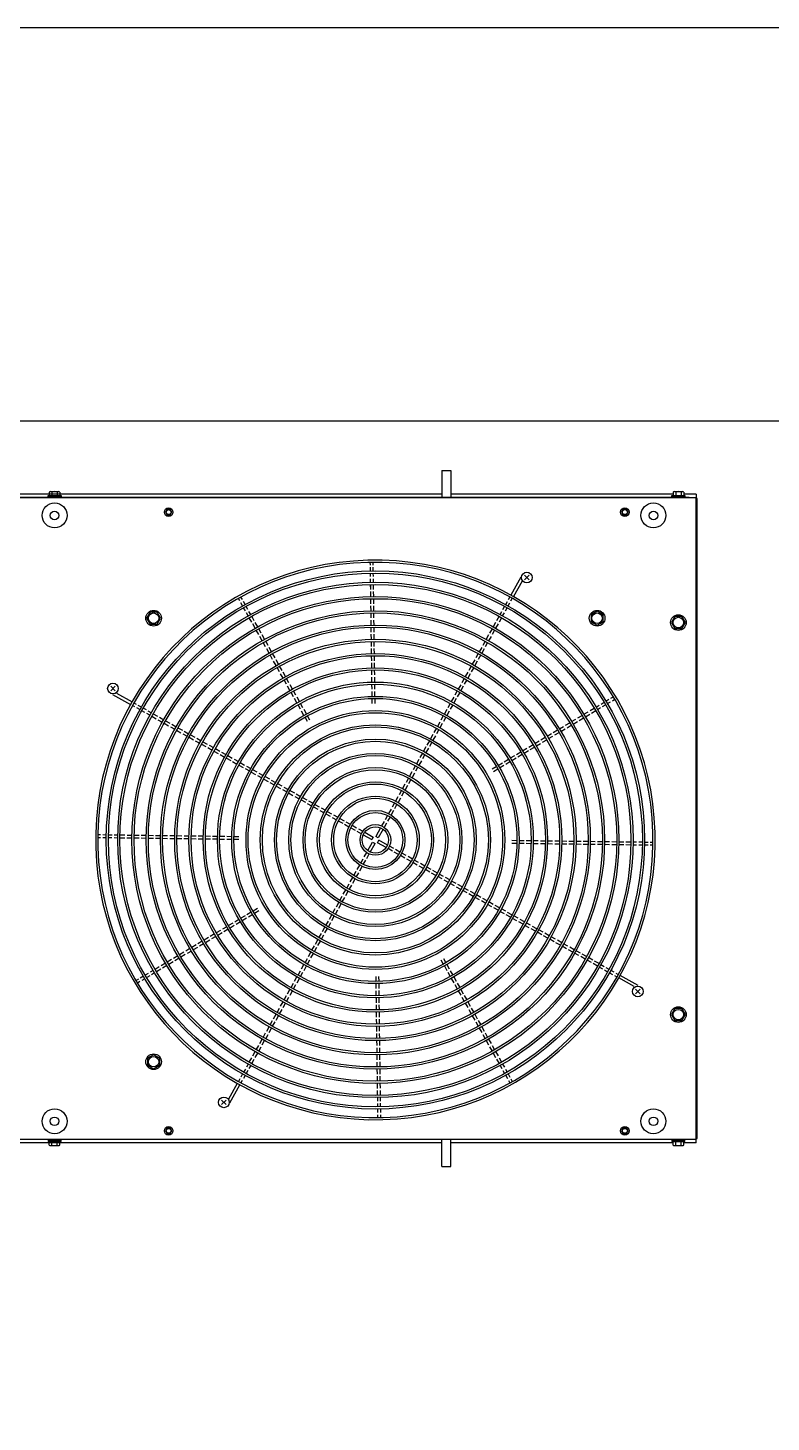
# Model space of a CAD drawing. Header units: millimetres. Extents: x -15161 to 10473752, y -72817 to 33960.
# Drawn here: x -111.5 to -7.2, y -33770.3 to -33574.7 of the extents above; entities that cross this region are included whole.
import ezdxf

# ---------------------------------------------------------------- set-up
doc = ezdxf.new("R2010")
doc.units = ezdxf.units.MM

# ---------------------------------------------------------------- blocks, each defined once
blk = doc.blocks.new('建築底圖1140116')
blk.add_lwpolyline([(1710.08, -21908.9), (-1953.16, -21908.9)])
blk = doc.blocks.new('機組1140224')
at = {"color": 230}
for p, q in [((8305.28, -33636.75), (8305.28, -33640.57)), ((8305.28, -33636.75), (8306.58, -33636.75)), ((8306.58, -33636.75), (8306.58, -33640.57)), ((8305.28, -33640.07), (8196.68, -33640.07)), ((8250.08, -33640.6), (8250.08, -33640.28)), ((8250.08, -33640.28), (8251.88, -33640.28)), ((8250.23, -33639.8), (8250.23, -33640.28)), ((8250.42, -33639.73), (8251.54, -33639.73)), ((8250.61, -33639.8), (8250.61, -33640.28)), ((8250.82, -33640.44), (8250.98, -33640.28)), ((8250.98, -33640.44), (8251.14, -33640.28)), ((8251.36, -33639.8), (8251.36, -33640.28)), ((8251.73, -33639.8), (8251.73, -33640.28)), ((8251.88, -33640.28), (8251.88, -33640.6)), ((8337.75, -33640.07), (8306.58, -33640.07)), ((8337.58, -33640.6), (8337.58, -33640.28)), ((8337.58, -33640.28), (8339.38, -33640.28)), ((8337.73, -33639.8), (8337.73, -33640.28)), ((8337.92, -33639.73), (8339.04, -33639.73)), ((8338.11, -33639.8), (8338.11, -33640.28)), ((8338.32, -33640.44), (8338.48, -33640.28)), ((8338.48, -33640.44), (8338.64, -33640.28)), ((8338.86, -33639.8), (8338.86, -33640.28)), ((8339.23, -33639.8), (8339.23, -33640.28)), ((8340.98, -33640.07), (8339.25, -33640.07)), ((8339.38, -33640.28), (8339.38, -33640.6)), ((8340.98, -33640.07), (8340.98, -33640.6)), ((8340.98, -33640.6), (8160.98, -33640.6)), ((8340.86, -33640.6), (8161.1, -33640.6)), ((8337.6, -33640.57), (8164.38, -33640.57)), ((8251.88, -33640.44), (8250.08, -33640.44)), ((8251.88, -33640.6), (8250.08, -33640.6)), ((8339.38, -33640.44), (8337.58, -33640.44)), ((8339.38, -33640.6), (8337.58, -33640.6)), ((8339.98, -33640.57), (8339.4, -33640.57)), ((8339.98, -33640.57), (8340.01, -33640.6)), ((8340.98, -33644.1), (8340.98, -33640.6)), ((8341.1, -33640.7), (8340.98, -33640.7)), ((8340.98, -33730.48), (8340.98, -33640.72)), ((8341.1, -33730.5), (8341.1, -33640.7)), ((8295.28, -33650.05), (8295.27, -33649.65)), ((8295.68, -33650.05), (8295.67, -33649.65)), ((8295.29, -33650.85), (8295.28, -33650.35)), ((8295.3, -33651.65), (8295.29, -33651.15)), ((8295.31, -33652.45), (8295.3, -33651.95)), ((8295.69, -33650.85), (8295.68, -33650.35)), ((8295.7, -33651.65), (8295.69, -33651.15)), ((8295.71, -33652.45), (8295.7, -33651.95)), ((8316.4, -33651.74), (8314.99, -33654.26)), ((8316.92, -33651.47), (8317.55, -33652.11)), ((8316.92, -33652.11), (8317.55, -33651.47)), ((8295.32, -33653.45), (8295.31, -33652.75)), ((8295.33, -33653.45), (8295.32, -33652.75)), ((8295.34, -33654.45), (8295.33, -33653.75)), ((8295.72, -33653.45), (8295.71, -33652.75)), ((8295.73, -33653.45), (8295.72, -33652.75)), ((8295.74, -33654.45), (8295.73, -33653.75)), ((8316.56, -33652.28), (8315.34, -33654.45)), ((8276.97, -33655.06), (8276.77, -33654.72)), ((8277.36, -33655.76), (8277.11, -33655.33)), ((8277.32, -33654.87), (8277.12, -33654.52)), ((8277.71, -33655.57), (8277.46, -33655.13)), ((8277.75, -33656.46), (8277.5, -33656.02)), ((8278.1, -33656.26), (8277.85, -33655.83)), ((8295.35, -33655.45), (8295.34, -33654.75)), ((8295.37, -33656.45), (8295.36, -33655.75)), ((8295.75, -33655.45), (8295.74, -33654.75)), ((8295.77, -33656.45), (8295.76, -33655.75)), ((8313.87, -33656.27), (8314.11, -33655.83)), ((8314.22, -33656.46), (8314.46, -33656.03)), ((8314.26, -33655.57), (8314.5, -33655.13)), ((8314.61, -33655.76), (8314.85, -33655.33)), ((8314.65, -33654.87), (8314.85, -33654.52)), ((8315, -33655.07), (8315.19, -33654.72)), ((8278.14, -33657.16), (8277.9, -33656.72)), ((8278.49, -33656.96), (8278.24, -33656.53)), ((8278.63, -33658.03), (8278.29, -33657.42)), ((8278.98, -33657.84), (8278.64, -33657.22)), ((8295.38, -33657.45), (8295.37, -33656.75)), ((8295.39, -33658.45), (8295.38, -33657.75)), ((8295.78, -33657.45), (8295.77, -33656.75)), ((8295.79, -33658.45), (8295.78, -33657.75)), ((8313.33, -33657.22), (8312.99, -33657.84)), ((8313.68, -33657.42), (8313.34, -33658.03)), ((8313.48, -33656.96), (8313.72, -33656.53)), ((8313.83, -33657.16), (8314.07, -33656.72)), ((8279.12, -33658.9), (8278.77, -33658.29)), ((8279.47, -33658.71), (8279.12, -33658.1)), ((8279.61, -33659.78), (8279.26, -33659.16)), ((8279.95, -33659.58), (8279.61, -33658.97)), ((8280.44, -33660.45), (8280.1, -33659.84)), ((8295.4, -33659.45), (8295.4, -33658.75)), ((8295.42, -33660.45), (8295.41, -33659.75)), ((8295.8, -33659.45), (8295.8, -33658.75)), ((8295.82, -33660.45), (8295.81, -33659.75)), ((8311.86, -33659.84), (8311.52, -33660.45)), ((8312.35, -33658.97), (8312.01, -33659.58)), ((8312.7, -33659.16), (8312.36, -33659.78)), ((8312.84, -33658.1), (8312.5, -33658.71)), ((8313.19, -33658.29), (8312.85, -33658.9)), ((8280.09, -33660.65), (8279.75, -33660.04)), ((8280.58, -33661.52), (8280.24, -33660.91)), ((8280.93, -33661.33), (8280.59, -33660.71)), ((8281.07, -33662.39), (8280.73, -33661.78)), ((8281.42, -33662.2), (8281.08, -33661.59)), ((8295.43, -33661.45), (8295.42, -33660.75)), ((8295.44, -33662.45), (8295.43, -33661.75)), ((8295.83, -33661.45), (8295.82, -33660.75)), ((8295.84, -33662.45), (8295.83, -33661.75)), ((8310.89, -33661.59), (8310.54, -33662.2)), ((8311.23, -33661.78), (8310.89, -33662.39)), ((8311.37, -33660.71), (8311.03, -33661.33)), ((8311.72, -33660.91), (8311.38, -33661.52)), ((8312.21, -33660.04), (8311.87, -33660.65)), ((8281.56, -33663.27), (8281.22, -33662.65)), ((8281.91, -33663.07), (8281.57, -33662.46)), ((8282.05, -33664.14), (8281.71, -33663.53)), ((8282.4, -33663.94), (8282.06, -33663.33)), ((8295.46, -33663.45), (8295.45, -33662.75)), ((8295.47, -33664.45), (8295.46, -33663.75)), ((8295.86, -33663.45), (8295.85, -33662.75)), ((8295.87, -33664.45), (8295.86, -33663.75)), ((8309.91, -33663.33), (8309.57, -33663.94)), ((8310.26, -33663.53), (8309.91, -33664.14)), ((8310.4, -33662.46), (8310.05, -33663.07)), ((8310.75, -33662.65), (8310.4, -33663.27)), ((8282.54, -33665.01), (8282.2, -33664.4)), ((8282.89, -33664.81), (8282.55, -33664.2)), ((8283.03, -33665.88), (8282.68, -33665.27)), ((8283.38, -33665.69), (8283.03, -33665.08)), ((8295.48, -33665.45), (8295.47, -33664.75)), ((8295.5, -33666.45), (8295.49, -33665.75)), ((8295.88, -33665.45), (8295.87, -33664.75)), ((8295.9, -33666.45), (8295.89, -33665.75)), ((8308.93, -33665.08), (8308.59, -33665.69)), ((8309.28, -33665.27), (8308.94, -33665.88)), ((8309.42, -33664.2), (8309.08, -33664.81)), ((8309.77, -33664.4), (8309.43, -33665.01)), ((8258.85, -33667.66), (8259.49, -33667.03)), ((8259.49, -33667.66), (8258.85, -33667.03)), ((8283.52, -33666.76), (8283.17, -33666.14)), ((8283.86, -33666.56), (8283.52, -33665.95)), ((8284, -33667.63), (8283.66, -33667.02)), ((8284.35, -33667.43), (8284.01, -33666.82)), ((8284.84, -33668.3), (8284.5, -33667.69)), ((8295.51, -33667.45), (8295.5, -33666.75)), ((8295.52, -33668.45), (8295.51, -33667.75)), ((8295.91, -33667.45), (8295.9, -33666.75)), ((8295.92, -33668.45), (8295.91, -33667.75)), ((8307.46, -33667.69), (8307.12, -33668.3)), ((8307.95, -33666.82), (8307.61, -33667.43)), ((8308.3, -33667.02), (8307.96, -33667.63)), ((8308.44, -33665.95), (8308.1, -33666.56)), ((8308.79, -33666.14), (8308.45, -33666.76)), ((8259.12, -33668.18), (8261.64, -33669.59)), ((8259.66, -33668.02), (8261.84, -33669.24)), ((8262.25, -33669.93), (8261.9, -33669.73)), ((8262.45, -33669.58), (8262.1, -33669.39)), ((8263.15, -33669.97), (8262.71, -33669.73)), ((8284.49, -33668.5), (8284.15, -33667.89)), ((8284.98, -33669.37), (8284.64, -33668.76)), ((8285.33, -33669.18), (8284.99, -33668.57)), ((8285.47, -33670.25), (8285.13, -33669.63)), ((8285.82, -33670.05), (8285.48, -33669.44)), ((8295.53, -33669.45), (8295.53, -33668.75)), ((8295.93, -33669.45), (8295.93, -33668.75)), ((8306.49, -33669.44), (8306.14, -33670.05)), ((8306.84, -33669.63), (8306.49, -33670.25)), ((8306.98, -33668.57), (8306.63, -33669.18)), ((8307.32, -33668.76), (8306.98, -33669.37)), ((8307.81, -33667.89), (8307.47, -33668.5)), ((8326.95, -33669.95), (8327.38, -33669.69)), ((8327.64, -33669.54), (8328.07, -33669.28)), ((8327.84, -33669.88), (8328.27, -33669.63)), ((8328.32, -33669.13), (8328.75, -33668.87)), ((8328.53, -33669.47), (8328.96, -33669.22)), ((8329.01, -33668.72), (8329.36, -33668.52)), ((8329.22, -33669.06), (8329.56, -33668.86)), ((8262.95, -33670.32), (8262.52, -33670.08)), ((8263.65, -33670.71), (8263.21, -33670.47)), ((8263.85, -33670.36), (8263.41, -33670.12)), ((8264.35, -33671.1), (8263.91, -33670.86)), ((8264.54, -33670.75), (8264.11, -33670.51)), ((8264.61, -33671.25), (8265.22, -33671.59)), ((8264.8, -33670.9), (8265.41, -33671.24)), ((8265.68, -33671.39), (8266.29, -33671.73)), ((8285.96, -33671.12), (8285.62, -33670.51)), ((8286.31, -33670.92), (8285.97, -33670.31)), ((8286.45, -33671.99), (8286.11, -33671.38)), ((8286.8, -33671.79), (8286.46, -33671.18)), ((8305.51, -33671.18), (8305.17, -33671.79)), ((8305.86, -33671.38), (8305.52, -33671.99)), ((8306, -33670.31), (8305.66, -33670.92)), ((8306.35, -33670.51), (8306, -33671.12)), ((8323.51, -33671.99), (8324.11, -33671.63)), ((8324.37, -33671.48), (8324.97, -33671.12)), ((8324.58, -33671.83), (8325.18, -33671.47)), ((8325.23, -33670.97), (8325.83, -33670.61)), ((8325.44, -33671.31), (8326.04, -33670.96)), ((8326.09, -33670.46), (8326.69, -33670.1)), ((8326.29, -33670.8), (8326.9, -33670.45)), ((8327.15, -33670.29), (8327.58, -33670.03)), ((8265.48, -33671.74), (8266.09, -33672.08)), ((8266.35, -33672.23), (8266.96, -33672.57)), ((8266.55, -33671.88), (8267.16, -33672.22)), ((8267.23, -33672.72), (8267.84, -33673.06)), ((8267.42, -33672.37), (8268.03, -33672.71)), ((8268.1, -33673.21), (8268.71, -33673.55)), ((8268.29, -33672.86), (8268.9, -33673.2)), ((8269.17, -33673.35), (8269.78, -33673.69)), ((8304.53, -33672.93), (8304.19, -33673.54)), ((8304.88, -33673.12), (8304.54, -33673.73)), ((8305.02, -33672.06), (8304.68, -33672.67)), ((8305.37, -33672.25), (8305.03, -33672.86)), ((8320.93, -33673.53), (8321.53, -33673.17)), ((8321.14, -33673.87), (8321.74, -33673.51)), ((8321.79, -33673.02), (8322.39, -33672.66)), ((8322, -33673.36), (8322.6, -33673)), ((8322.65, -33672.5), (8323.25, -33672.15)), ((8322.86, -33672.85), (8323.46, -33672.49)), ((8323.72, -33672.34), (8324.32, -33671.98)), ((8268.97, -33673.69), (8269.58, -33674.04)), ((8269.84, -33674.18), (8270.45, -33674.53)), ((8270.04, -33673.83), (8270.65, -33674.18)), ((8270.72, -33674.67), (8271.33, -33675.01)), ((8270.91, -33674.32), (8271.52, -33674.67)), ((8271.59, -33675.16), (8272.2, -33675.5)), ((8271.78, -33674.81), (8272.39, -33675.15)), ((8272.66, -33675.3), (8273.27, -33675.64)), ((8303.06, -33675.55), (8302.72, -33676.16)), ((8303.55, -33674.67), (8303.21, -33675.28)), ((8303.9, -33674.87), (8303.56, -33675.48)), ((8304.04, -33673.8), (8303.7, -33674.41)), ((8304.39, -33674), (8304.05, -33674.61)), ((8317.5, -33675.57), (8318.1, -33675.21)), ((8317.7, -33675.91), (8318.3, -33675.56)), ((8318.35, -33675.06), (8318.96, -33674.7)), ((8318.56, -33675.4), (8319.16, -33675.05)), ((8319.21, -33674.55), (8319.82, -33674.19)), ((8319.42, -33674.89), (8320.02, -33674.53)), ((8320.07, -33674.04), (8320.68, -33673.68)), ((8320.28, -33674.38), (8320.88, -33674.02)), ((8272.46, -33675.65), (8273.07, -33675.99)), ((8273.33, -33676.14), (8273.94, -33676.48)), ((8273.53, -33675.79), (8274.14, -33676.13)), ((8274.21, -33676.63), (8274.82, -33676.97)), ((8274.4, -33676.28), (8275.01, -33676.62)), ((8275.08, -33677.12), (8275.69, -33677.46)), ((8275.27, -33676.77), (8275.88, -33677.11)), ((8276.15, -33677.26), (8276.76, -33677.6)), ((8302.09, -33677.29), (8301.75, -33677.9)), ((8302.44, -33677.49), (8302.09, -33678.1)), ((8302.58, -33676.42), (8302.23, -33677.03)), ((8302.93, -33676.61), (8302.58, -33677.22)), ((8303.41, -33675.74), (8303.07, -33676.35)), ((8314.06, -33677.62), (8314.66, -33677.26)), ((8314.92, -33677.1), (8315.52, -33676.75)), ((8315.12, -33677.45), (8315.72, -33677.09)), ((8315.78, -33676.59), (8316.38, -33676.24)), ((8315.98, -33676.94), (8316.58, -33676.58)), ((8316.64, -33676.08), (8317.24, -33675.72)), ((8316.84, -33676.43), (8317.44, -33676.07)), ((8275.95, -33677.61), (8276.56, -33677.95)), ((8276.82, -33678.09), (8277.43, -33678.44)), ((8277.02, -33677.74), (8277.63, -33678.09)), ((8277.7, -33678.58), (8278.31, -33678.92)), ((8277.89, -33678.23), (8278.5, -33678.58)), ((8278.57, -33679.07), (8279.18, -33679.41)), ((8278.76, -33678.72), (8279.37, -33679.06)), ((8279.64, -33679.21), (8280.25, -33679.55)), ((8301.11, -33679.04), (8300.77, -33679.65)), ((8301.46, -33679.23), (8301.12, -33679.84)), ((8301.6, -33678.16), (8301.26, -33678.77)), ((8301.95, -33678.36), (8301.61, -33678.97)), ((8312.34, -33678.64), (8312.94, -33678.28)), ((8312.54, -33678.98), (8313.14, -33678.62)), ((8313.2, -33678.13), (8313.8, -33677.77)), ((8313.4, -33678.47), (8314, -33678.11)), ((8314.26, -33677.96), (8314.86, -33677.6)), ((8279.44, -33679.56), (8280.05, -33679.9)), ((8280.31, -33680.05), (8280.92, -33680.39)), ((8280.51, -33679.7), (8281.12, -33680.04)), ((8281.18, -33680.54), (8281.8, -33680.88)), ((8281.38, -33680.19), (8281.99, -33680.53)), ((8282.06, -33681.03), (8282.67, -33681.37)), ((8282.25, -33680.68), (8282.86, -33681.02)), ((8283.13, -33681.17), (8283.74, -33681.51)), ((8300.13, -33680.78), (8299.79, -33681.39)), ((8300.48, -33680.98), (8300.14, -33681.59)), ((8300.62, -33679.91), (8300.28, -33680.52)), ((8300.97, -33680.1), (8300.63, -33680.72)), ((8282.93, -33681.52), (8283.54, -33681.86)), ((8283.8, -33682), (8284.41, -33682.35)), ((8284, -33681.66), (8284.61, -33682)), ((8284.68, -33682.49), (8285.29, -33682.84)), ((8284.87, -33682.14), (8285.48, -33682.49)), ((8285.55, -33682.98), (8286.16, -33683.32)), ((8285.74, -33682.63), (8286.35, -33682.97)), ((8286.62, -33683.12), (8287.23, -33683.46)), ((8298.67, -33683.4), (8298.32, -33684.01)), ((8299.15, -33682.53), (8298.81, -33683.14)), ((8299.5, -33682.72), (8299.16, -33683.33)), ((8299.64, -33681.65), (8299.3, -33682.27)), ((8299.99, -33681.85), (8299.65, -33682.46)), ((8286.42, -33683.47), (8287.03, -33683.81)), ((8287.29, -33683.96), (8287.9, -33684.3)), ((8287.49, -33683.61), (8288.1, -33683.95)), ((8288.17, -33684.45), (8288.78, -33684.79)), ((8288.36, -33684.1), (8288.97, -33684.44)), ((8289.04, -33684.94), (8289.65, -33685.28)), ((8289.23, -33684.59), (8289.84, -33684.93)), ((8290.11, -33685.08), (8290.72, -33685.42)), ((8297.69, -33685.15), (8297.34, -33685.76)), ((8298.04, -33685.34), (8297.69, -33685.95)), ((8298.18, -33684.27), (8297.83, -33684.88)), ((8298.52, -33684.47), (8298.18, -33685.08)), ((8299.01, -33683.6), (8298.67, -33684.21)), ((8289.91, -33685.43), (8290.52, -33685.77)), ((8290.78, -33685.92), (8291.39, -33686.26)), ((8290.98, -33685.57), (8291.59, -33685.91)), ((8291.66, -33686.4), (8292.27, -33686.75)), ((8291.85, -33686.06), (8292.46, -33686.4)), ((8292.53, -33686.89), (8293.14, -33687.24)), ((8292.73, -33686.54), (8293.34, -33686.89)), ((8293.6, -33687.03), (8294.21, -33687.38)), ((8296.71, -33686.9), (8296.03, -33688.1)), ((8297.06, -33687.09), (8296.38, -33688.3)), ((8297.2, -33686.02), (8296.85, -33686.63)), ((8297.55, -33686.22), (8297.2, -33686.83)), ((8257.43, -33688.3), (8257.03, -33688.29)), ((8257.44, -33687.9), (8257.04, -33687.89)), ((8258.23, -33688.31), (8257.73, -33688.3)), ((8258.24, -33687.91), (8257.74, -33687.9)), ((8259.03, -33688.32), (8258.53, -33688.31)), ((8259.04, -33687.92), (8258.54, -33687.91)), ((8259.83, -33688.33), (8259.33, -33688.32)), ((8259.84, -33687.93), (8259.34, -33687.92)), ((8260.83, -33688.34), (8260.13, -33688.33)), ((8260.84, -33687.94), (8260.14, -33687.93)), ((8261.83, -33688.36), (8261.13, -33688.35)), ((8261.84, -33687.96), (8261.14, -33687.95)), ((8262.83, -33688.37), (8262.13, -33688.36)), ((8262.84, -33687.97), (8262.14, -33687.96)), ((8263.83, -33688.38), (8263.13, -33688.37)), ((8263.84, -33687.98), (8263.14, -33687.97)), ((8264.83, -33688.4), (8264.13, -33688.39)), ((8264.84, -33688), (8264.14, -33687.99)), ((8265.83, -33688.41), (8265.13, -33688.4)), ((8265.84, -33688.01), (8265.14, -33688)), ((8266.83, -33688.42), (8266.13, -33688.41)), ((8266.84, -33688.02), (8266.14, -33688.01)), ((8267.83, -33688.43), (8267.13, -33688.42)), ((8267.84, -33688.03), (8267.14, -33688.02)), ((8268.83, -33688.45), (8268.13, -33688.44)), ((8268.84, -33688.05), (8268.14, -33688.04)), ((8269.83, -33688.46), (8269.13, -33688.45)), ((8269.84, -33688.06), (8269.14, -33688.05)), ((8270.83, -33688.47), (8270.13, -33688.46)), ((8270.84, -33688.07), (8270.14, -33688.06)), ((8271.83, -33688.49), (8271.13, -33688.48)), ((8271.84, -33688.09), (8271.14, -33688.08)), ((8272.83, -33688.5), (8272.13, -33688.49)), ((8272.84, -33688.1), (8272.14, -33688.09)), ((8273.83, -33688.51), (8273.13, -33688.5)), ((8273.84, -33688.11), (8273.14, -33688.1)), ((8274.83, -33688.52), (8274.13, -33688.52)), ((8274.84, -33688.12), (8274.14, -33688.12)), ((8275.83, -33688.54), (8275.13, -33688.53)), ((8275.84, -33688.14), (8275.14, -33688.13)), ((8276.83, -33688.55), (8276.13, -33688.54)), ((8276.84, -33688.15), (8276.14, -33688.14)), ((8293.4, -33687.38), (8294.02, -33687.73)), ((8294.28, -33687.87), (8295.48, -33688.55)), ((8294.48, -33687.52), (8295.68, -33688.2)), ((8294.91, -33690.1), (8295.58, -33688.9)), ((8295.26, -33690.3), (8295.93, -33689.1)), ((8295.68, -33688.2), (8295.48, -33688.55)), ((8295.58, -33688.9), (8295.93, -33689.1)), ((8296.38, -33688.3), (8296.03, -33688.1)), ((8296.28, -33689), (8296.48, -33688.65)), ((8297.49, -33689.67), (8296.28, -33689)), ((8297.68, -33689.32), (8296.48, -33688.65)), ((8315.13, -33688.65), (8315.83, -33688.66)), ((8315.13, -33689.05), (8315.83, -33689.06)), ((8316.13, -33688.66), (8316.83, -33688.67)), ((8316.13, -33689.06), (8316.83, -33689.07)), ((8317.13, -33688.67), (8317.83, -33688.68)), ((8317.13, -33689.07), (8317.83, -33689.08)), ((8318.13, -33688.68), (8318.83, -33688.69)), ((8318.13, -33689.08), (8318.83, -33689.09)), ((8319.13, -33688.7), (8319.83, -33688.71)), ((8319.13, -33689.1), (8319.83, -33689.11)), ((8320.13, -33688.71), (8320.83, -33688.72)), ((8320.13, -33689.11), (8320.83, -33689.12)), ((8321.13, -33688.72), (8321.83, -33688.73)), ((8321.13, -33689.12), (8321.83, -33689.13)), ((8322.13, -33688.74), (8322.83, -33688.75)), ((8322.13, -33689.14), (8322.83, -33689.15)), ((8323.13, -33688.75), (8323.83, -33688.76)), ((8323.13, -33689.15), (8323.83, -33689.16)), ((8324.13, -33688.76), (8324.83, -33688.77)), ((8324.13, -33689.16), (8324.83, -33689.17)), ((8325.13, -33688.78), (8325.83, -33688.78)), ((8325.13, -33689.18), (8325.83, -33689.18)), ((8326.13, -33688.79), (8326.83, -33688.8)), ((8326.13, -33689.19), (8326.83, -33689.2)), ((8327.13, -33688.8), (8327.83, -33688.81)), ((8327.13, -33689.2), (8327.83, -33689.21)), ((8328.13, -33688.81), (8328.83, -33688.82)), ((8328.13, -33689.21), (8328.83, -33689.22)), ((8329.13, -33688.83), (8329.83, -33688.84)), ((8329.13, -33689.23), (8329.83, -33689.24)), ((8330.13, -33688.84), (8330.83, -33688.85)), ((8330.13, -33689.24), (8330.83, -33689.25)), ((8331.13, -33688.85), (8331.83, -33688.86)), ((8331.13, -33689.25), (8331.83, -33689.26)), ((8332.13, -33688.87), (8332.63, -33688.87)), ((8332.13, -33689.27), (8332.63, -33689.27)), ((8332.93, -33688.88), (8333.43, -33688.88)), ((8332.93, -33689.28), (8333.43, -33689.28)), ((8333.73, -33688.89), (8334.23, -33688.89)), ((8333.73, -33689.29), (8334.23, -33689.29)), ((8334.53, -33688.9), (8334.93, -33688.9)), ((8334.53, -33689.3), (8334.93, -33689.3)), ((8293.93, -33691.85), (8294.27, -33691.24)), ((8294.42, -33690.98), (8294.76, -33690.37)), ((8294.77, -33691.18), (8295.11, -33690.56)), ((8298.36, -33690.16), (8297.75, -33689.82)), ((8298.56, -33689.81), (8297.95, -33689.47)), ((8299.24, -33690.65), (8298.63, -33690.31)), ((8299.43, -33690.3), (8298.82, -33689.96)), ((8300.11, -33691.14), (8299.5, -33690.8)), ((8300.31, -33690.79), (8299.7, -33690.45)), ((8301.18, -33691.28), (8300.57, -33690.94)), ((8292.95, -33693.6), (8293.29, -33692.99)), ((8293.3, -33693.8), (8293.64, -33693.19)), ((8293.44, -33692.73), (8293.78, -33692.12)), ((8293.79, -33692.92), (8294.13, -33692.31)), ((8294.28, -33692.05), (8294.62, -33691.44)), ((8300.98, -33691.63), (8300.37, -33691.29)), ((8301.86, -33692.12), (8301.25, -33691.78)), ((8302.05, -33691.77), (8301.44, -33691.43)), ((8302.73, -33692.61), (8302.12, -33692.27)), ((8302.93, -33692.26), (8302.32, -33691.92)), ((8303.6, -33693.1), (8302.99, -33692.75)), ((8303.8, -33692.75), (8303.19, -33692.41)), ((8304.67, -33693.24), (8304.06, -33692.89)), ((8291.97, -33695.35), (8292.31, -33694.74)), ((8292.32, -33695.54), (8292.66, -33694.93)), ((8292.46, -33694.47), (8292.8, -33693.86)), ((8292.81, -33694.67), (8293.15, -33694.06)), ((8304.48, -33693.59), (8303.87, -33693.24)), ((8305.35, -33694.07), (8304.74, -33693.73)), ((8305.54, -33693.73), (8304.93, -33693.38)), ((8306.22, -33694.56), (8305.61, -33694.22)), ((8306.42, -33694.21), (8305.81, -33693.87)), ((8307.09, -33695.05), (8306.48, -33694.71)), ((8307.29, -33694.7), (8306.68, -33694.36)), ((8308.16, -33695.19), (8307.55, -33694.85)), ((8290.99, -33697.09), (8291.34, -33696.48)), ((8291.34, -33697.29), (8291.69, -33696.68)), ((8291.48, -33696.22), (8291.83, -33695.61)), ((8291.83, -33696.41), (8292.17, -33695.8)), ((8307.97, -33695.54), (8307.36, -33695.2)), ((8308.84, -33696.03), (8308.23, -33695.69)), ((8309.03, -33695.68), (8308.42, -33695.34)), ((8309.71, -33696.52), (8309.1, -33696.18)), ((8309.91, -33696.17), (8309.3, -33695.83)), ((8310.58, -33697.01), (8309.97, -33696.67)), ((8310.78, -33696.66), (8310.17, -33696.32)), ((8311.65, -33697.15), (8311.04, -33696.81)), ((8278.56, -33698.73), (8277.96, -33699.08)), ((8278.77, -33699.07), (8278.16, -33699.43)), ((8279.42, -33698.21), (8278.82, -33698.57)), ((8279.63, -33698.56), (8279.02, -33698.92)), ((8290.02, -33698.84), (8290.36, -33698.23)), ((8290.37, -33699.03), (8290.71, -33698.42)), ((8290.51, -33697.96), (8290.85, -33697.35)), ((8290.85, -33698.16), (8291.2, -33697.55)), ((8311.46, -33697.5), (8310.85, -33697.15)), ((8312.33, -33697.99), (8311.72, -33697.64)), ((8312.52, -33697.64), (8311.91, -33697.29)), ((8313.2, -33698.47), (8312.59, -33698.13)), ((8313.4, -33698.12), (8312.79, -33697.78)), ((8314.07, -33698.96), (8313.46, -33698.62)), ((8314.27, -33698.61), (8313.66, -33698.27)), ((8315.14, -33699.1), (8314.53, -33698.76)), ((8275.12, -33700.77), (8274.52, -33701.13)), ((8275.98, -33700.26), (8275.38, -33700.62)), ((8276.19, -33700.6), (8275.59, -33700.96)), ((8276.84, -33699.75), (8276.24, -33700.11)), ((8277.05, -33700.09), (8276.45, -33700.45)), ((8277.7, -33699.24), (8277.1, -33699.59)), ((8277.91, -33699.58), (8277.31, -33699.94)), ((8288.55, -33701.45), (8288.89, -33700.84)), ((8288.9, -33701.65), (8289.24, -33701.04)), ((8289.04, -33700.58), (8289.38, -33699.97)), ((8289.39, -33700.78), (8289.73, -33700.17)), ((8289.53, -33699.71), (8289.87, -33699.1)), ((8289.88, -33699.91), (8290.22, -33699.29)), ((8314.95, -33699.45), (8314.34, -33699.11)), ((8315.82, -33699.94), (8315.21, -33699.6)), ((8316.01, -33699.59), (8315.4, -33699.25)), ((8316.69, -33700.43), (8316.08, -33700.09)), ((8316.89, -33700.08), (8316.28, -33699.74)), ((8317.56, -33700.92), (8316.95, -33700.58)), ((8317.76, -33700.57), (8317.15, -33700.23)), ((8318.63, -33701.06), (8318.02, -33700.72)), ((8271.69, -33702.82), (8271.08, -33703.17)), ((8272.55, -33702.3), (8271.94, -33702.66)), ((8272.75, -33702.65), (8272.15, -33703.01)), ((8273.4, -33701.79), (8272.8, -33702.15)), ((8273.61, -33702.14), (8273.01, -33702.49)), ((8274.26, -33701.28), (8273.66, -33701.64)), ((8274.47, -33701.63), (8273.87, -33701.98)), ((8275.33, -33701.11), (8274.73, -33701.47)), ((8287.57, -33703.2), (8287.91, -33702.59)), ((8287.92, -33703.4), (8288.26, -33702.78)), ((8288.06, -33702.33), (8288.4, -33701.72)), ((8288.41, -33702.52), (8288.75, -33701.91)), ((8318.44, -33701.41), (8317.83, -33701.06)), ((8319.31, -33701.9), (8318.7, -33701.55)), ((8319.5, -33701.55), (8318.89, -33701.2)), ((8320.18, -33702.38), (8319.57, -33702.04)), ((8320.38, -33702.04), (8319.77, -33701.69)), ((8321.05, -33702.87), (8320.44, -33702.53)), ((8321.25, -33702.52), (8320.64, -33702.18)), ((8322.12, -33703.01), (8321.51, -33702.67)), ((8268.25, -33704.86), (8267.65, -33705.22)), ((8269.11, -33704.35), (8268.51, -33704.71)), ((8269.31, -33704.69), (8268.71, -33705.05)), ((8269.97, -33703.84), (8269.37, -33704.2)), ((8270.17, -33704.18), (8269.57, -33704.54)), ((8270.83, -33703.33), (8270.22, -33703.68)), ((8271.03, -33703.67), (8270.43, -33704.03)), ((8271.89, -33703.16), (8271.29, -33703.52)), ((8286.6, -33704.94), (8286.94, -33704.33)), ((8286.94, -33705.14), (8287.29, -33704.53)), ((8287.08, -33704.07), (8287.43, -33703.46)), ((8287.43, -33704.27), (8287.78, -33703.66)), ((8321.93, -33703.36), (8321.31, -33703.02)), ((8322.8, -33703.85), (8322.19, -33703.51)), ((8322.99, -33703.5), (8322.38, -33703.16)), ((8323.67, -33704.34), (8323.06, -33704)), ((8323.87, -33703.99), (8323.26, -33703.65)), ((8324.54, -33704.83), (8323.93, -33704.49)), ((8324.74, -33704.48), (8324.13, -33704.14)), ((8325.61, -33704.97), (8325, -33704.63)), ((8264.81, -33706.9), (8264.38, -33707.16)), ((8265.67, -33706.39), (8265.07, -33706.75)), ((8265.87, -33706.74), (8265.27, -33707.1)), ((8266.53, -33705.88), (8265.93, -33706.24)), ((8266.73, -33706.23), (8266.13, -33706.58)), ((8267.39, -33705.37), (8266.79, -33705.73)), ((8267.59, -33705.71), (8266.99, -33706.07)), ((8268.45, -33705.2), (8267.85, -33705.56)), ((8285.62, -33706.69), (8285.96, -33706.08)), ((8285.97, -33706.89), (8286.31, -33706.27)), ((8286.11, -33705.82), (8286.45, -33705.21)), ((8286.46, -33706.01), (8286.8, -33705.4)), ((8305.17, -33705.4), (8305.51, -33706.01)), ((8305.52, -33705.21), (8305.86, -33705.82)), ((8305.66, -33706.27), (8306, -33706.89)), ((8306, -33706.08), (8306.35, -33706.69)), ((8325.42, -33705.32), (8324.8, -33704.97)), ((8326.29, -33705.81), (8325.68, -33705.46)), ((8326.48, -33705.46), (8325.87, -33705.11)), ((8327.16, -33706.29), (8326.55, -33705.95)), ((8327.36, -33705.95), (8326.74, -33705.6)), ((8327.42, -33706.44), (8327.86, -33706.69)), ((8327.62, -33706.09), (8328.05, -33706.34)), ((8328.12, -33706.83), (8328.56, -33707.08)), ((8328.31, -33706.48), (8328.75, -33706.73)), ((8329.01, -33706.88), (8329.45, -33707.12)), ((8262.75, -33708.13), (8262.4, -33708.33)), ((8262.95, -33708.47), (8262.61, -33708.68)), ((8263.43, -33707.72), (8263, -33707.98)), ((8263.64, -33708.06), (8263.21, -33708.32)), ((8264.12, -33707.31), (8263.69, -33707.57)), ((8264.33, -33707.66), (8263.9, -33707.91)), ((8265.01, -33707.25), (8264.58, -33707.5)), ((8284.15, -33709.31), (8284.49, -33708.7)), ((8284.64, -33708.43), (8284.98, -33707.82)), ((8284.99, -33708.63), (8285.33, -33708.02)), ((8285.13, -33707.56), (8285.47, -33706.95)), ((8285.48, -33707.76), (8285.82, -33707.15)), ((8296.03, -33707.75), (8296.04, -33708.45)), ((8296.04, -33708.75), (8296.05, -33709.45)), ((8296.43, -33707.74), (8296.44, -33708.44)), ((8296.44, -33708.74), (8296.45, -33709.44)), ((8306.14, -33707.15), (8306.49, -33707.76)), ((8306.49, -33706.95), (8306.84, -33707.56)), ((8306.63, -33708.02), (8306.98, -33708.63)), ((8306.98, -33707.82), (8307.32, -33708.43)), ((8307.47, -33708.7), (8307.81, -33709.31)), ((8328.82, -33707.22), (8329.25, -33707.47)), ((8329.51, -33707.62), (8329.86, -33707.81)), ((8329.71, -33707.27), (8330.06, -33707.46)), ((8332.3, -33709.17), (8330.13, -33707.96)), ((8332.84, -33709.02), (8330.32, -33707.61)), ((8283.17, -33711.05), (8283.52, -33710.44)), ((8283.52, -33711.25), (8283.86, -33710.64)), ((8283.66, -33710.18), (8284, -33709.57)), ((8284.01, -33710.37), (8284.35, -33709.76)), ((8284.5, -33709.5), (8284.84, -33708.89)), ((8296.06, -33709.75), (8296.06, -33710.45)), ((8296.07, -33710.75), (8296.08, -33711.45)), ((8296.46, -33709.74), (8296.46, -33710.44)), ((8296.47, -33710.74), (8296.48, -33711.44)), ((8307.12, -33708.89), (8307.46, -33709.5)), ((8307.61, -33709.76), (8307.95, -33710.37)), ((8307.96, -33709.57), (8308.3, -33710.18)), ((8308.1, -33710.64), (8308.44, -33711.25)), ((8308.45, -33710.44), (8308.79, -33711.05)), ((8333.11, -33709.53), (8332.47, -33710.17)), ((8332.47, -33709.53), (8333.11, -33710.17)), ((8282.2, -33712.8), (8282.54, -33712.19)), ((8282.55, -33712.99), (8282.89, -33712.38)), ((8282.68, -33711.92), (8283.03, -33711.31)), ((8283.03, -33712.12), (8283.38, -33711.51)), ((8296.08, -33711.75), (8296.09, -33712.45)), ((8296.09, -33712.75), (8296.1, -33713.45)), ((8296.48, -33711.74), (8296.49, -33712.44)), ((8296.49, -33712.74), (8296.5, -33713.44)), ((8308.59, -33711.51), (8308.93, -33712.12)), ((8308.94, -33711.31), (8309.28, -33711.92)), ((8309.08, -33712.38), (8309.42, -33712.99)), ((8309.43, -33712.19), (8309.77, -33712.8)), ((8281.22, -33714.54), (8281.56, -33713.93)), ((8281.57, -33714.74), (8281.91, -33714.13)), ((8281.71, -33713.67), (8282.05, -33713.06)), ((8282.06, -33713.86), (8282.4, -33713.25)), ((8296.11, -33713.75), (8296.12, -33714.45)), ((8296.51, -33713.74), (8296.52, -33714.44)), ((8296.52, -33714.74), (8296.53, -33715.44)), ((8309.57, -33713.25), (8309.91, -33713.86)), ((8309.91, -33713.06), (8310.26, -33713.67)), ((8310.05, -33714.13), (8310.4, -33714.74)), ((8310.4, -33713.93), (8310.75, -33714.54)), ((8279.75, -33717.16), (8280.09, -33716.55)), ((8280.24, -33716.29), (8280.58, -33715.68)), ((8280.59, -33716.48), (8280.93, -33715.87)), ((8280.73, -33715.41), (8281.07, -33714.8)), ((8281.08, -33715.61), (8281.42, -33715)), ((8296.12, -33714.75), (8296.13, -33715.45)), ((8296.13, -33715.75), (8296.14, -33716.45)), ((8296.53, -33715.74), (8296.54, -33716.44)), ((8310.54, -33715), (8310.89, -33715.61)), ((8310.89, -33714.8), (8311.23, -33715.41)), ((8311.03, -33715.87), (8311.37, -33716.48)), ((8311.38, -33715.68), (8311.72, -33716.29)), ((8311.87, -33716.55), (8312.21, -33717.16)), ((8278.77, -33718.9), (8279.12, -33718.29)), ((8279.12, -33719.1), (8279.47, -33718.49)), ((8279.26, -33718.03), (8279.61, -33717.42)), ((8279.61, -33718.23), (8279.95, -33717.62)), ((8280.1, -33717.35), (8280.44, -33716.74)), ((8296.15, -33716.75), (8296.16, -33717.45)), ((8296.16, -33717.75), (8296.17, -33718.45)), ((8296.55, -33716.74), (8296.56, -33717.44)), ((8296.56, -33717.74), (8296.57, -33718.44)), ((8311.52, -33716.74), (8311.86, -33717.35)), ((8312.01, -33717.62), (8312.35, -33718.23)), ((8312.36, -33717.42), (8312.7, -33718.03)), ((8312.5, -33718.49), (8312.84, -33719.1)), ((8312.85, -33718.29), (8313.19, -33718.9)), ((8278.14, -33720.04), (8277.89, -33720.47)), ((8278.49, -33720.23), (8278.24, -33720.67)), ((8278.29, -33719.78), (8278.63, -33719.17)), ((8278.64, -33719.97), (8278.98, -33719.36)), ((8296.17, -33718.75), (8296.18, -33719.45)), ((8296.19, -33719.75), (8296.19, -33720.45)), ((8296.57, -33718.74), (8296.58, -33719.44)), ((8296.59, -33719.74), (8296.59, -33720.44)), ((8312.99, -33719.36), (8313.33, -33719.97)), ((8313.34, -33719.17), (8313.68, -33719.78)), ((8313.48, -33720.23), (8313.72, -33720.67)), ((8313.82, -33720.04), (8314.07, -33720.47)), ((8276.96, -33722.13), (8276.77, -33722.48)), ((8277.36, -33721.43), (8277.11, -33721.87)), ((8277.31, -33722.33), (8277.12, -33722.68)), ((8277.7, -33721.63), (8277.46, -33722.06)), ((8277.75, -33720.74), (8277.5, -33721.17)), ((8278.1, -33720.93), (8277.85, -33721.37)), ((8296.2, -33720.75), (8296.21, -33721.45)), ((8296.21, -33721.75), (8296.22, -33722.45)), ((8296.6, -33720.74), (8296.61, -33721.44)), ((8296.61, -33721.74), (8296.62, -33722.44)), ((8313.87, -33720.93), (8314.11, -33721.37)), ((8314.22, -33720.74), (8314.46, -33721.17)), ((8314.26, -33721.63), (8314.5, -33722.07)), ((8314.61, -33721.43), (8314.85, -33721.87)), ((8314.65, -33722.33), (8314.84, -33722.68)), ((8315, -33722.13), (8315.19, -33722.48)), ((8275.41, -33724.92), (8276.62, -33722.74)), ((8275.56, -33725.46), (8276.97, -33722.94)), ((8296.22, -33722.75), (8296.23, -33723.45)), ((8296.24, -33723.75), (8296.25, -33724.45)), ((8296.62, -33722.74), (8296.63, -33723.44)), ((8296.64, -33723.74), (8296.65, -33724.44)), ((8275.05, -33725.73), (8274.41, -33725.09)), ((8275.05, -33725.09), (8274.41, -33725.73)), ((8296.26, -33724.75), (8296.26, -33725.25)), ((8296.27, -33725.55), (8296.27, -33726.05)), ((8296.27, -33725.55), (8296.27, -33726.05)), ((8296.28, -33726.35), (8296.28, -33726.6)), ((8296.28, -33726.35), (8296.28, -33726.85)), ((8296.66, -33724.74), (8296.66, -33725.24)), ((8296.67, -33725.54), (8296.67, -33726.04)), ((8296.67, -33725.54), (8296.67, -33726.04)), ((8296.68, -33726.34), (8296.68, -33726.6)), ((8296.68, -33726.34), (8296.68, -33726.84)), ((8296.29, -33727.15), (8296.29, -33727.55)), ((8296.69, -33727.14), (8296.69, -33727.54)), ((8340.98, -33730.6), (8340.98, -33727.1)), ((8340.98, -33730.38), (8341.1, -33730.38)), ((8340.98, -33730.6), (8160.98, -33730.6)), ((8340.86, -33730.6), (8161.1, -33730.6)), ((8305.28, -33731.07), (8196.68, -33731.07)), ((8250.08, -33730.6), (8250.08, -33730.92)), ((8251.88, -33730.6), (8250.08, -33730.6)), ((8251.88, -33730.76), (8250.08, -33730.76)), ((8250.08, -33730.92), (8251.88, -33730.92)), ((8250.23, -33731.4), (8250.23, -33730.92)), ((8250.42, -33731.47), (8251.54, -33731.47)), ((8250.61, -33731.4), (8250.61, -33730.92)), ((8250.82, -33730.76), (8250.98, -33730.92)), ((8250.98, -33730.76), (8251.14, -33730.92)), ((8251.36, -33731.4), (8251.36, -33730.92)), ((8251.73, -33731.4), (8251.73, -33730.92)), ((8251.88, -33730.92), (8251.88, -33730.6)), ((8305.28, -33734.39), (8305.28, -33730.6)), ((8306.58, -33734.39), (8306.58, -33730.6)), ((8337.73, -33731.07), (8306.58, -33731.07)), ((8337.58, -33730.6), (8337.58, -33730.92)), ((8339.38, -33730.6), (8337.58, -33730.6)), ((8339.38, -33730.76), (8337.58, -33730.76)), ((8337.58, -33730.92), (8339.38, -33730.92)), ((8337.73, -33731.4), (8337.73, -33730.92)), ((8337.92, -33731.47), (8339.04, -33731.47)), ((8338.11, -33731.4), (8338.11, -33730.92)), ((8338.32, -33730.76), (8338.48, -33730.92)), ((8338.48, -33730.76), (8338.64, -33730.92)), ((8338.86, -33731.4), (8338.86, -33730.92)), ((8339.23, -33731.4), (8339.23, -33730.92)), ((8340.98, -33731.07), (8339.23, -33731.07)), ((8339.38, -33730.92), (8339.38, -33730.6)), ((8340.98, -33731.07), (8340.98, -33730.5)), ((8340.98, -33730.5), (8341.1, -33730.5)), ((8305.28, -33734.39), (8306.58, -33734.39))]:
    blk.add_line(p, q, dxfattribs=at)
for points in [[(8266.75, -33642.2), (8266.52, -33642.6), (8266.75, -33643), (8267.21, -33643), (8267.44, -33642.6), (8267.21, -33642.2)], [(8330.75, -33642.2), (8330.52, -33642.6), (8330.75, -33643), (8331.21, -33643), (8331.44, -33642.6), (8331.21, -33642.2)], [(8264.38, -33656.64), (8263.89, -33657.49), (8264.38, -33658.33), (8265.36, -33658.33), (8265.85, -33657.49), (8265.36, -33656.64)], [(8327.94, -33657), (8327.09, -33656.51), (8326.25, -33657), (8326.25, -33657.98), (8327.09, -33658.47), (8327.94, -33657.98)], [(8337.99, -33657.25), (8337.5, -33658.1), (8337.99, -33658.95), (8338.97, -33658.95), (8339.46, -33658.1), (8338.97, -33657.25)], [(8337.99, -33712.25), (8337.5, -33713.1), (8337.99, -33713.95), (8338.97, -33713.95), (8339.46, -33713.1), (8338.97, -33712.25)], [(8264.02, -33720.2), (8264.87, -33720.69), (8265.72, -33720.2), (8265.72, -33719.22), (8264.87, -33718.73), (8264.02, -33719.22)], [(8266.75, -33729), (8266.52, -33729.4), (8266.75, -33729.8), (8267.21, -33729.8), (8267.44, -33729.4), (8267.21, -33729)], [(8330.75, -33729), (8330.52, -33729.4), (8330.75, -33729.8), (8331.21, -33729.8), (8331.44, -33729.4), (8331.21, -33729)]]:
    blk.add_lwpolyline(points, close=True, dxfattribs=at)
for centre, radius in [((8250.98, -33643.07), 1.75), ((8266.98, -33642.6), 0.6), ((8266.98, -33642.6), 0.345), ((8330.98, -33642.6), 0.6), ((8330.98, -33642.6), 0.345), ((8334.98, -33643.07), 1.75), ((8250.98, -33643.07), 0.6), ((8334.98, -33643.07), 0.6), ((8295.98, -33688.6), 37.75), ((8295.98, -33688.6), 37.45), ((8317.23, -33651.79), 0.75), ((8295.98, -33688.6), 36.15), ((8295.98, -33688.6), 35.85), ((8295.98, -33688.6), 34.15), ((8295.98, -33688.6), 33.85), ((8264.87, -33657.49), 1.1), ((8295.98, -33688.6), 32.15), ((8264.87, -33657.49), 0.735), ((8295.98, -33688.6), 31.85), ((8327.09, -33657.49), 1.1), ((8327.09, -33657.49), 0.735), ((8338.48, -33658.1), 1.1), ((8338.48, -33658.1), 0.735), ((8295.98, -33688.6), 30.15), ((8295.98, -33688.6), 29.85), ((8295.98, -33688.6), 28.15), ((8295.98, -33688.6), 27.85), ((8295.98, -33688.6), 26.15), ((8295.98, -33688.6), 25.85), ((8295.98, -33688.6), 24.15), ((8295.98, -33688.6), 23.85), ((8259.17, -33667.35), 0.75), ((8295.98, -33688.6), 22.15), ((8295.98, -33688.6), 21.85), ((8295.98, -33688.6), 20.15), ((8295.98, -33688.6), 19.85), ((8295.98, -33688.6), 18.15), ((8295.98, -33688.6), 17.85), ((8295.98, -33688.6), 16.15), ((8295.98, -33688.6), 15.85), ((8295.98, -33688.6), 14.15), ((8295.98, -33688.6), 13.85), ((8295.98, -33688.6), 12.15), ((8295.98, -33688.6), 11.85), ((8295.98, -33688.6), 10.15), ((8295.98, -33688.6), 9.85), ((8295.98, -33688.6), 8.15), ((8295.98, -33688.6), 7.85), ((8295.98, -33688.6), 6.15), ((8295.98, -33688.6), 5.85), ((8295.98, -33688.6), 4.15), ((8295.98, -33688.6), 3.85), ((8295.98, -33688.6), 2.15), ((8295.98, -33688.6), 1.85), ((8332.79, -33709.85), 0.75), ((8338.48, -33713.1), 1.1), ((8338.48, -33713.1), 0.735), ((8264.87, -33719.71), 1.1), ((8264.87, -33719.71), 0.735), ((8250.98, -33728.07), 1.75), ((8274.73, -33725.41), 0.75), ((8334.98, -33728.07), 1.75), ((8250.98, -33728.07), 0.6), ((8334.98, -33728.07), 0.6), ((8266.98, -33729.4), 0.6), ((8266.98, -33729.4), 0.345), ((8330.98, -33729.4), 0.6), ((8330.98, -33729.4), 0.345)]:
    blk.add_circle(centre, radius, dxfattribs=at)
for centre, radius, start, end in [((8250.42, -33640.01), 0.286, 49.0554, 130.9446), ((8250.98, -33640.77), 1.04, 68.853, 111.147), ((8251.54, -33640.01), 0.286, 49.0554, 130.9446), ((8337.92, -33640.01), 0.286, 49.0554, 130.9446), ((8338.48, -33640.77), 1.04, 68.853, 111.147), ((8339.04, -33640.01), 0.286, 49.0554, 130.9446), ((8295.98, -33688.6), 39.25, 271.5568, 271.5458), ((8295.98, -33688.6), 38.95, 271.572, 271.5714), ((8250.42, -33731.18), 0.286, 229.0554, 310.9446), ((8250.98, -33730.43), 1.04, 248.853, 291.147), ((8251.54, -33731.18), 0.286, 229.0554, 310.9446), ((8337.92, -33731.18), 0.286, 229.0554, 310.9446), ((8338.48, -33730.43), 1.04, 248.853, 291.147), ((8339.04, -33731.18), 0.286, 229.0554, 310.9446)]:
    blk.add_arc(centre, radius, start, end, dxfattribs=at)

msp = doc.modelspace()

# ---------------------------------------------------------------- linework, layer by layer
msp.add_lwpolyline([(-2764.4316, -33574.6737), (-2764.4316, -37816.4453), (3360.8703, -37816.4453), (3360.8703, -33574.6737)], close=True)

# ---------------------------------------------------------------- block references
at = {"color": 2}
msp.add_blockref('建築底圖1140116', (0, -11720.9444), dxfattribs=at)
at = {"color": 230}
msp.add_blockref('機組1140224', (-8358.716, 0), dxfattribs=at)

doc.saveas('drawing.dxf')
